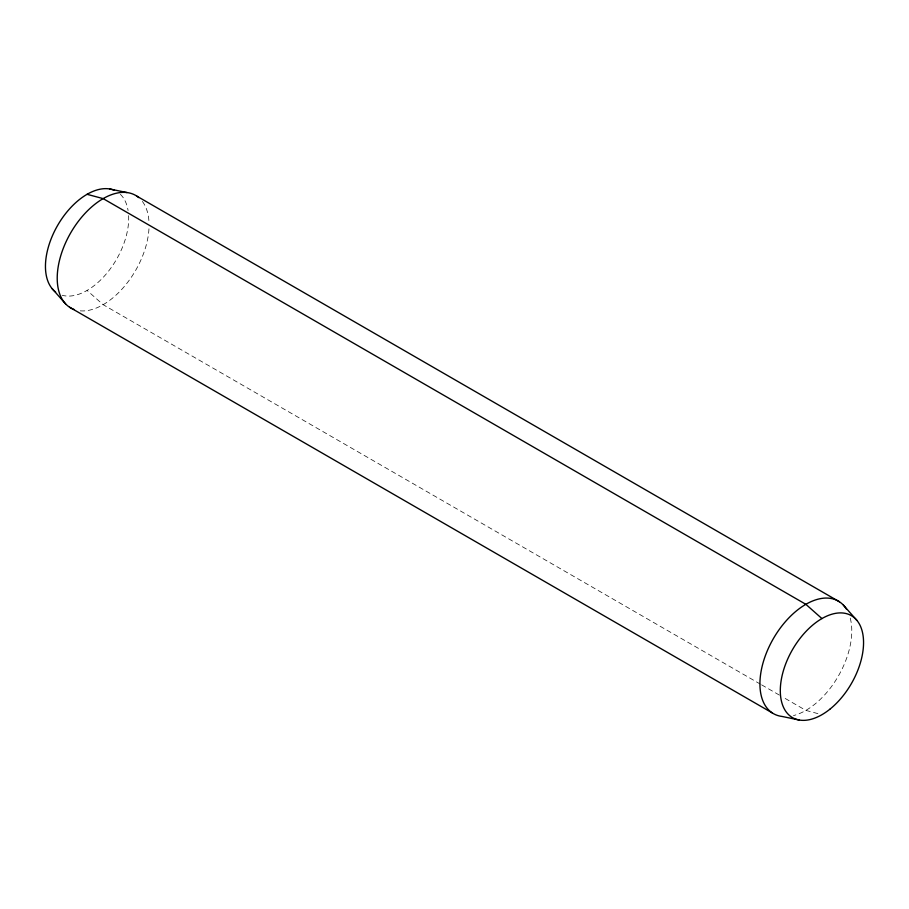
<?xml version="1.0" encoding="UTF-8"?>
<svg xmlns="http://www.w3.org/2000/svg" width="909" height="909" viewBox="0 0 909 909"><rect width="100%" height="100%" fill="white"/><g stroke="black" fill="none" stroke-linecap="round" stroke-linejoin="round"><path stroke-width="0.68" stroke-dasharray="4.54 3.41" d="M817.907 713.622L805.851 710.384L782.513 696.908M760.401 684.147L103.149 304.685L87.071 290.425M761.628 684.852L781.286 696.203M120.386 194.333A58.858 33.985 -60 0 1 128.078 210.49M128.624 215.638A58.858 33.985 -60 0 1 106.762 273.348A58.858 33.985 -60 0 1 62.13 295.243M142.383 201.434A64.948 37.496 -60 0 1 148.962 221.569M148.962 228.807A64.948 37.496 -60 0 1 79.288 310.742M850.245 618.12A64.948 37.496 -60 0 1 838.109 676.489A64.948 37.496 -60 0 1 793.466 715.576"/><path stroke-width="1.36" d="M109.569 188.947L127.01 192.56M799.431 720.053L781.99 716.44A64.948 37.496 -60 0 1 774.502 636.698A64.948 37.496 -60 0 1 846.631 609.405M87.071 194.31L103.149 198.617L805.851 604.315L821.929 618.574M136.714 196.071L839.416 601.769M69.584 307.231L772.286 712.929M843.382 605.11L856.948 620.438M52.052 288.562L65.618 303.89M55.619 292.005A58.858 33.985 -60 0 1 57.642 225.375A58.858 33.985 -60 0 1 114.329 190.311M74.163 309.526A64.948 37.496 -60 0 1 70.675 232.897A64.948 37.496 -60 0 1 138.77 197.605M829.803 709.281A58.858 33.985 -60 0 0 853.381 616.995A58.858 33.985 -60 0 0 782.592 673.626A58.858 33.985 -60 0 0 829.803 709.281"/></g></svg>
